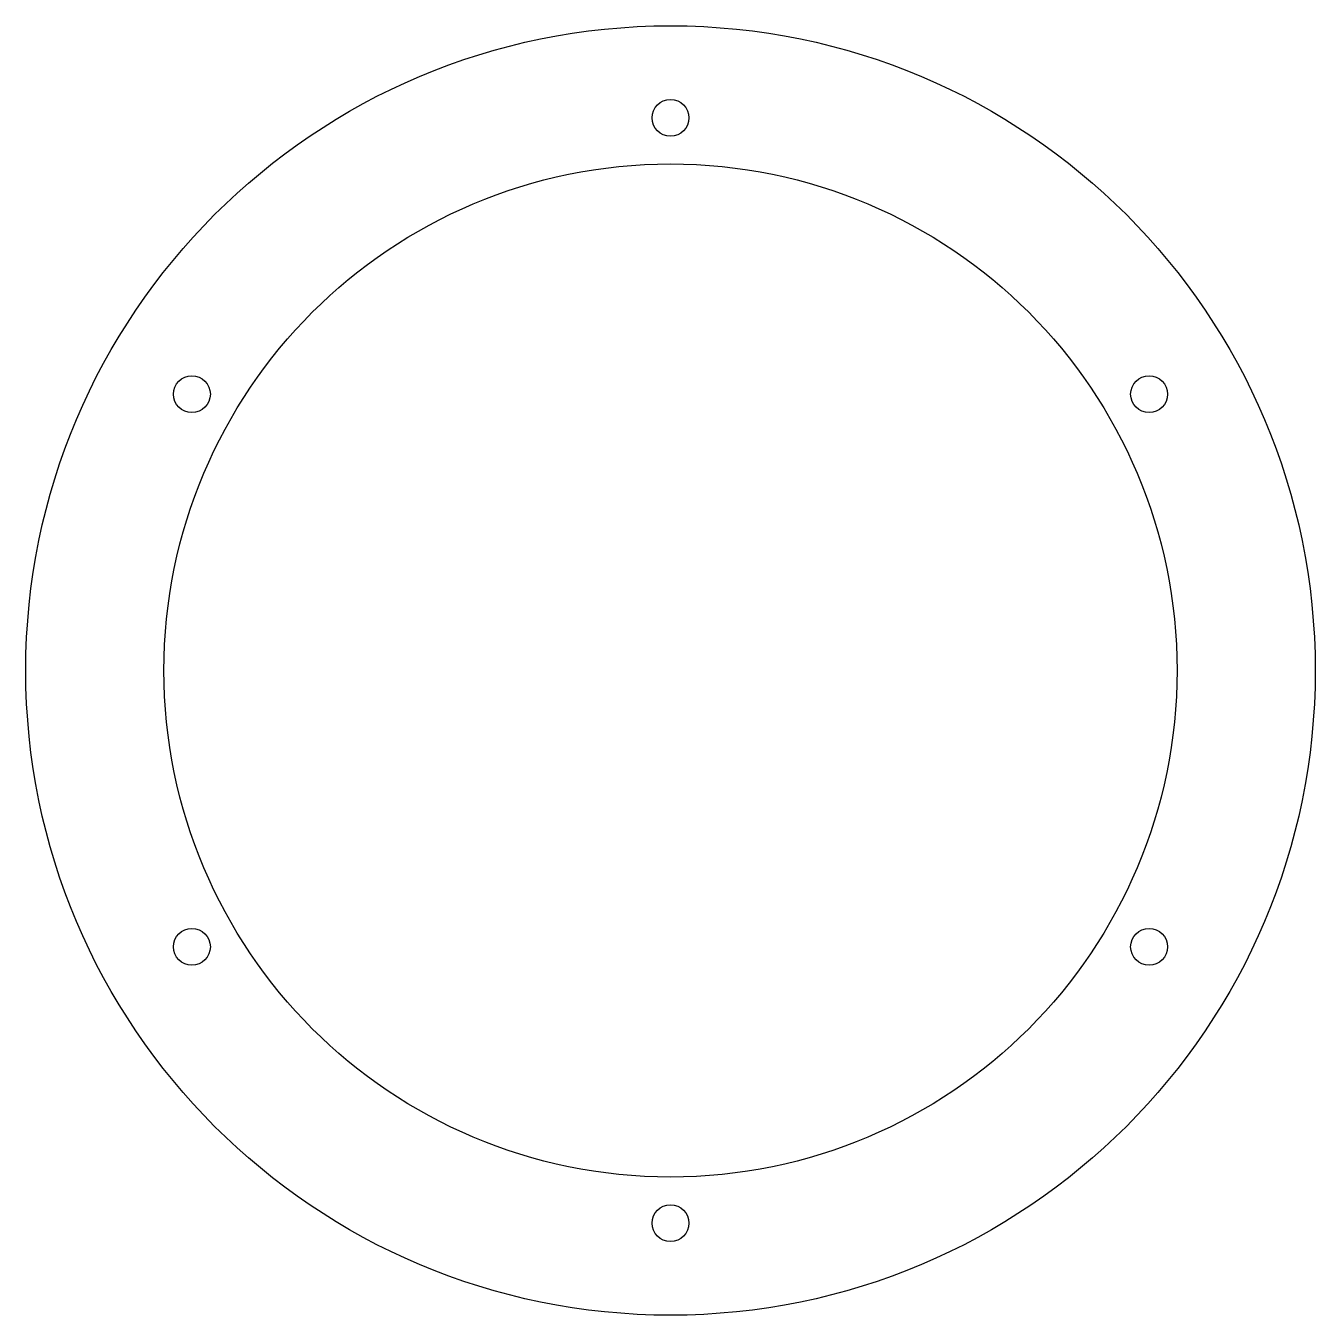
# Model space of a CAD drawing. Header units: millimetres. Extents: x -70 to 70, y -70 to 70.
import ezdxf

# ---------------------------------------------------------------- set-up
doc = ezdxf.new("R2010")
doc.units = ezdxf.units.MM

msp = doc.modelspace()

# ---------------------------------------------------------------- linework, layer by layer
at = {"color": 7, "linetype": 'Continuous', "lineweight": 25}
for centre, radius in [((0, 0), 70), ((0, 60), 2), ((0, 0), 55), ((-51.96, 30), 2), ((51.96, 30), 2), ((-51.96, -30), 2), ((51.96, -30), 2), ((0, -60), 2)]:
    msp.add_circle(centre, radius, dxfattribs=at)

doc.saveas('drawing.dxf')
